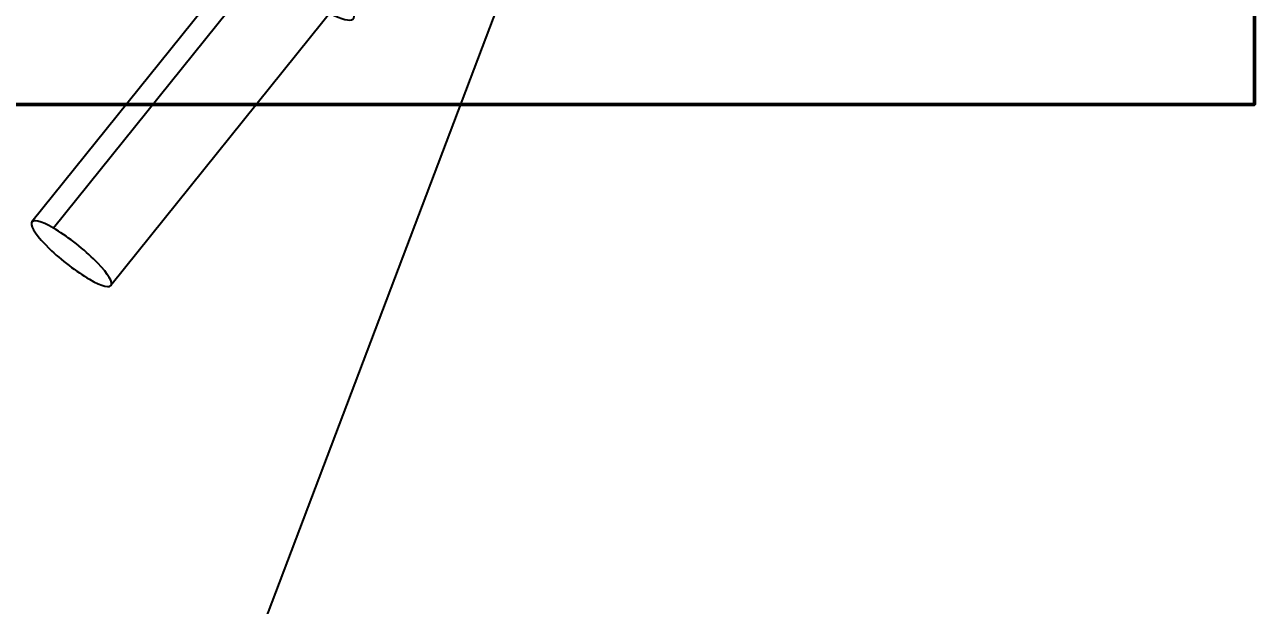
# Model space of a CAD drawing. Header units: millimetres. Extents: x -383313 to -161684, y -117025 to 99224.
# Drawn here: x -333211.4 to -333126.6, y 29496.5 to 29536.6 of the extents above; entities that cross this region are included whole.
import ezdxf
from ezdxf import colors
from ezdxf.entities.mleader import LeaderData, LeaderLine
from ezdxf.math import Vec2, Vec3

# ---------------------------------------------------------------- set-up
doc = ezdxf.new("R2010")
doc.units = ezdxf.units.MM
doc.header["$MEASUREMENT"] = 0
doc.layers.add('PV-2BB', color=7, linetype='Continuous')

# ---------------------------------------------------------------- blocks, each defined once
blk = doc.blocks.new('*U231')
at = {"layer": 'PV-2BB'}
for p, q in [((1311.308, 64.358, 1375.666), (1301.859, 65.907, 1367.766)), ((1311.746, 63.743, 1375.489), (1302.297, 65.292, 1367.59)), ((1312.341, 61.534, 1373.875), (1302.892, 63.083, 1365.976))]:
    blk.add_line(p, q, dxfattribs=at)
at = {"layer": 'PV-2BB', "extrusion": (-0.57735, -0.57735, 0.57735)}
for centre, major_axis, start_param in [((1302.376, 64.495, 1366.871), (-0.517, 1.412, 0.895), -0.938882), ((1302.376, 64.495, 1366.871), (0.517, -1.412, -0.895), -0.938882), ((1311.825, 62.946, 1374.77), (0.738, -2.017, -1.279), -0.795399)]:
    blk.add_ellipse(centre, major_axis=major_axis, ratio=0.211325, start_param=start_param, end_param=2.202711, dxfattribs=at)

msp = doc.modelspace()

# ---------------------------------------------------------------- linework, layer by layer
at = {"lineweight": 50, "ltscale": 100}
msp.add_lwpolyline([(-333227.16919, 29616.54535), (-333126.56596, 29616.54535), (-333126.56596, 29531.09216), (-333227.16919, 29531.09216)], close=True, dxfattribs=at)

# ---------------------------------------------------------------- block references
at = {"layer": 'PV-2BB', "extrusion": (0, 0.816497, 0.57735), "xscale": 2, "yscale": 2, "zscale": 2, "rotation": 225}
msp.add_blockref('*U231', (334958.76074, -15110.79095, 21369.88551), dxfattribs=at)

# ---------------------------------------------------------------- leaders
at = {"ltscale": 100}
ml = msp.add_multileader_mtext('Standard', dxfattribs=at)
ml.set_content('Bl-10.1', color=256)
ml.set_leader_properties()
ml.build(insert=Vec2(0, 0))
ml.multileader.update_dxf_attribs({"text_right_attachment_type": 6, "dogleg_length": 0.36, "arrow_head_size": 0.18})
ctx = ml.context
ctx.base_point, ctx.char_height, ctx.arrow_head_size, ctx.landing_gap_size, ctx.plane_origin = Vec3(-333653.00093, 29441.5233), 80, 0.18, 0.09, Vec3(-334937.51707, 28850.54752)
ctx.right_attachment, ctx.text_align_type = 6, 2
notes = []
notes.append((ctx, [(1, (1, 1, 0), (-333236.44803, 29385.5233), (-1, 0), 43.03956, [(0, [(-333173.88653, 29550.68814)], 0, [])])]))
ctx.mtext.insert, ctx.mtext.alignment, ctx.mtext.flow_direction = Vec3(-333279.57759, 29481.5233), 3, 5
for ctx, leaders in notes:
    for number, flags, end, landing, length, lines in leaders:
        leader = LeaderData()
        leader.index, (leader.has_last_leader_line, leader.has_dogleg_vector, leader.attachment_direction) = number, flags
        leader.last_leader_point, leader.dogleg_vector, leader.dogleg_length = Vec3(end), Vec3(landing), length
        for number, points, colour, breaks in lines:
            line = LeaderLine()
            line.index, line.vertices, line.color, line.breaks = number, Vec3.list(points), colors.encode_raw_color(colour), breaks
            leader.lines.append(line)
        ctx.leaders.append(leader)

doc.saveas('drawing.dxf')
